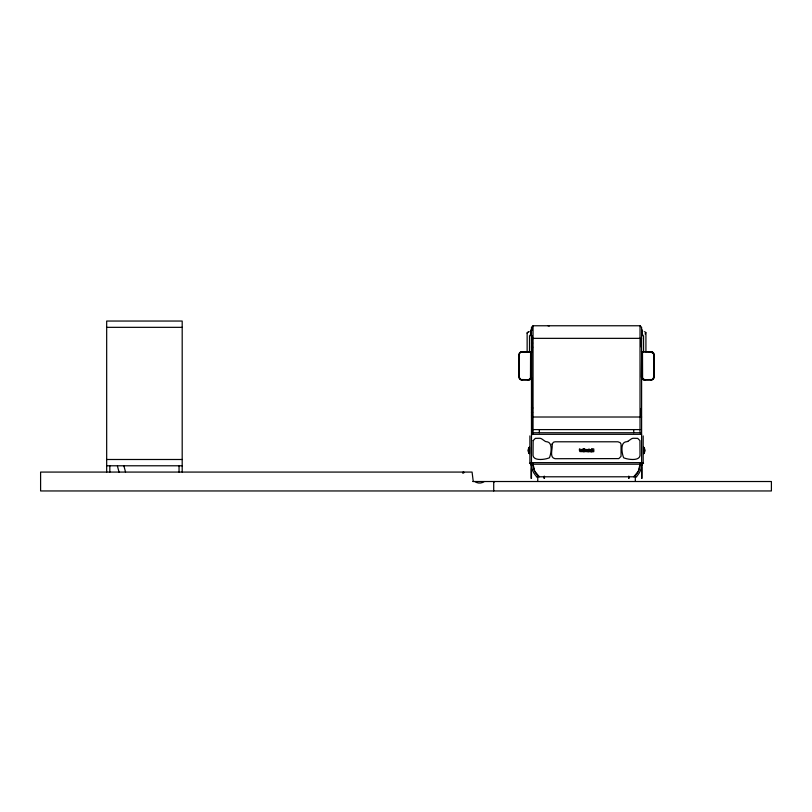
<?xml version="1.0" encoding="UTF-8"?>
<svg xmlns="http://www.w3.org/2000/svg" width="812" height="812" viewBox="0 0 812 812"><rect width="100%" height="100%" fill="white"/><g stroke="black" fill="none" stroke-linecap="round" stroke-linejoin="round"><path stroke-width="1.22" d="M640.029 464.21L638.364 471.244L633.736 476.796A15.732 15.732 0 0 0 640.029 464.21L641.602 462.637L641.602 434.318L640.029 432.745L640.029 325.764L533.048 325.764L531.474 327.337L531.474 462.637L533.048 464.21A15.732 15.732 0 0 0 539.341 476.796L534.702 471.244L533.048 464.21L640.029 464.21L641.937 465.093M527.14 351.718L527.14 332.839L528.785 331.661M644.535 331.661L645.885 332.534L645.053 333.986M531.393 352.114L521.943 351.718A3.146 3.035 -90 0 0 518.898 354.864L518.898 376.89A3.146 3.035 -90 0 0 521.943 380.036L528.632 380.036A3.146 3.035 -90 0 0 531.667 376.89L531.667 351.718M493.716 482.308L494.498 481.516M636.121 476.796L636.689 476.299A17.316 17.316 0 0 0 641.399 466.88L641.551 464.911L643.175 463.287L643.175 435.892M528.703 379.651L521.152 379.549A2.751 2.659 -90 0 1 519.274 377.61L519.274 354.154A2.751 2.659 -90 0 1 521.152 352.215L531.058 351.718L531.058 376.89A3.146 3.035 -90 0 1 528.023 380.036M627.849 441.352L631.32 438.916A6.009 5.319 69.3 0 1 633.228 438.277L637.694 438.358L639.917 440.581L640.029 455.562C639.176 461.449 627.189 459.399 623.646 457.785C622.033 454.04 619.962 442.824 625.869 441.789A5.897 5.268 78.2 0 0 627.828 441.363M531.139 465.093L533.048 464.21M529.505 463.449L531.474 462.637L641.602 462.637L643.571 463.449M528.713 448.082L527.932 450.447L528.713 452.802M644.352 452.802L645.144 450.447L644.352 448.082M527.891 379.651L528.602 379.549A2.751 2.659 -90 0 0 530.48 377.61L530.581 352.114M106.676 327.337L182.192 327.337M530.307 331.266L531.078 331.266M641.998 331.266L642.769 331.266M530.307 334.412L531.078 334.412M641.998 334.412L642.769 334.412M531.474 338.35L641.602 338.35M532.652 339.132L531.86 339.132L531.86 346.998L532.652 346.998M531.474 339.923L532.256 339.923M531.474 343.07L532.652 343.07M531.474 346.216L532.256 346.216M531.474 347.79L532.652 347.79M641.409 351.718L651.133 351.718A3.146 3.035 -90 0 1 654.167 354.864L654.167 376.89A3.146 3.035 -90 0 1 651.133 380.036L644.444 380.036A3.146 3.035 -90 0 1 641.409 376.89L641.683 352.114M645.053 380.036A3.146 3.035 -90 0 1 642.018 376.89L642.018 351.718L651.924 352.215A2.751 2.659 -90 0 1 653.802 354.154L653.802 377.61A2.751 2.659 -90 0 1 651.924 379.549L644.363 379.651M531.474 407.573L532.652 407.573M532.652 408.365L531.86 408.365L531.86 416.231L532.652 416.231M531.474 409.147L532.256 409.147M531.474 412.293L532.652 412.293M531.474 415.439L532.256 415.439M531.474 417.013L641.602 417.013M533.048 429.599L640.029 429.599M640.029 432.745L533.048 432.745L531.474 434.318L641.602 434.318M106.676 459.49L182.192 459.49M106.676 465.783L182.192 465.783M462.515 472.868L463.814 472.868L463.814 472.076M536.356 476.796L636.72 476.796M472.858 481.516L771.4 481.516L771.4 490.955L40.6 490.955L40.6 472.076L472.076 472.076L473.254 481.516M528.328 331.661L528.916 331.824M645.185 379.651L644.464 379.549A2.751 2.659 -90 0 1 642.586 377.61L642.495 352.114M536.955 476.796L536.387 476.299A17.316 17.316 0 0 1 531.677 466.88L531.525 464.911L529.901 463.287L529.901 435.892M640.029 325.764L641.602 327.337L641.602 433.862M527.303 333.427L527.14 332.839M123.921 465.986L125.555 472.076M117.435 466.098L119.039 472.076M641.683 376.869L641.774 377.61M645.926 332.839L645.926 351.718M644.352 447.696L644.352 453.197M643.967 447.3L643.967 453.593M643.571 335.61L643.571 351.718M643.571 447.3L643.571 453.593M642.393 330.484L642.393 335.204M641.998 329.692L641.998 335.985M641.998 464.383L641.998 478.369M641.602 466.707L641.602 478.369M641.206 339.132L641.206 346.998M641.206 408.365L641.206 416.231M635.309 475.984L635.309 481.354M633.736 429.599L633.736 432.745M629.016 476.268L629.016 478.369M628.62 476.268L628.62 478.369M544.446 476.268L544.446 478.369M544.06 476.268L544.06 478.369M539.341 429.599L539.341 432.745M537.767 475.984L537.767 481.354M533.048 325.764L533.048 434.268M532.256 327.662L532.256 330.037M532.256 335.975L532.256 352.083M532.256 378.301L532.256 434.633M531.474 468.656L531.474 478.369M531.078 329.692L531.078 335.985M531.078 464.383L531.078 478.369M530.683 330.484L530.683 335.204M529.505 335.61L529.505 351.718M529.505 447.3L529.505 453.593M529.109 447.3L529.109 453.593M528.713 447.696L528.713 453.197M493.716 481.516L493.716 490.955M463.033 472.076L463.033 472.868M182.192 472.076L182.192 321.044L106.676 321.044L106.676 472.076M179.046 465.783L179.046 472.076M109.823 465.783L109.823 472.076M484.277 481.516A7.866 7.866 0 0 1 474.827 481.516M650.524 351.718A3.146 3.035 -90 0 1 652.675 352.641M653.152 353.291A3.146 3.035 -90 0 1 653.457 354.052M653.558 376.89A3.146 3.035 -90 0 1 653.152 378.463M652.046 379.62A3.146 3.035 -90 0 1 650.524 380.036M643.652 379.549A2.751 2.659 -90 0 1 642.038 378.27M643.754 379.163A2.355 2.274 -90 0 1 643.206 378.93M642.739 378.554A2.355 2.274 -90 0 1 642.373 378.067M651.752 352.489A2.751 2.659 -90 0 1 652.3 352.926M531.028 378.27A2.751 2.659 -90 0 1 530.063 379.275M522.552 380.036A3.146 3.035 -90 0 1 520.401 379.123M519.924 378.463A3.146 3.035 -90 0 1 519.619 377.712M520.401 352.641A3.146 3.035 -90 0 1 522.552 351.718M547.988 325.764A2.365 2.365 0 0 1 549.166 326.079M582.975 450.782C580.347 454.69 581.768 445.859 582.975 450.782M586.102 450.782C583.473 454.69 584.894 445.859 586.102 450.782M588.091 450.761L587.817 451.685L586.69 451.756L586.508 449.472L588.02 449.655L588.091 450.213L587.177 449.665L587.198 451.391L588.091 450.761M589.136 450.325L589.106 451.827L588.324 451.827L588.324 449.239L589.573 449.198L589.136 450.325M591.806 448.965L591.786 451.827L592.567 451.827C591.938 447.026 594.404 456.141 593.734 448.904L591.806 448.965M589.735 449.807C591.989 448.762 588 452.599 591.481 451.827L591.359 449.493L589.735 449.807M580.966 451.015C579.189 454.405 578.53 444.56 580.966 451.015M590.7 451.127L590.7 450.599L590.7 451.127M581.981 449.706L582.072 451.411L582.021 449.665M585.107 449.706L585.198 451.411L585.198 449.655M533.149 440.581L533.048 455.562C533.9 461.449 545.877 459.399 549.43 457.785C551.043 454.04 553.114 442.824 547.207 441.789A5.897 5.268 -78.2 0 1 545.238 441.363L541.746 438.916A6.009 5.319 -69.3 0 0 539.838 438.277L535.372 438.358L533.149 440.581M552.028 444.123C553.155 448.153 548.75 457.501 555.073 458.709L618.815 458.597L621.038 456.374L621.038 444.123L620.226 442.713L618.003 441.789L555.073 441.789L553.5 442.215L552.028 444.123M584.041 448.681L583.229 448.681L583.229 451.827L584.041 451.827L584.041 448.681"/></g></svg>
